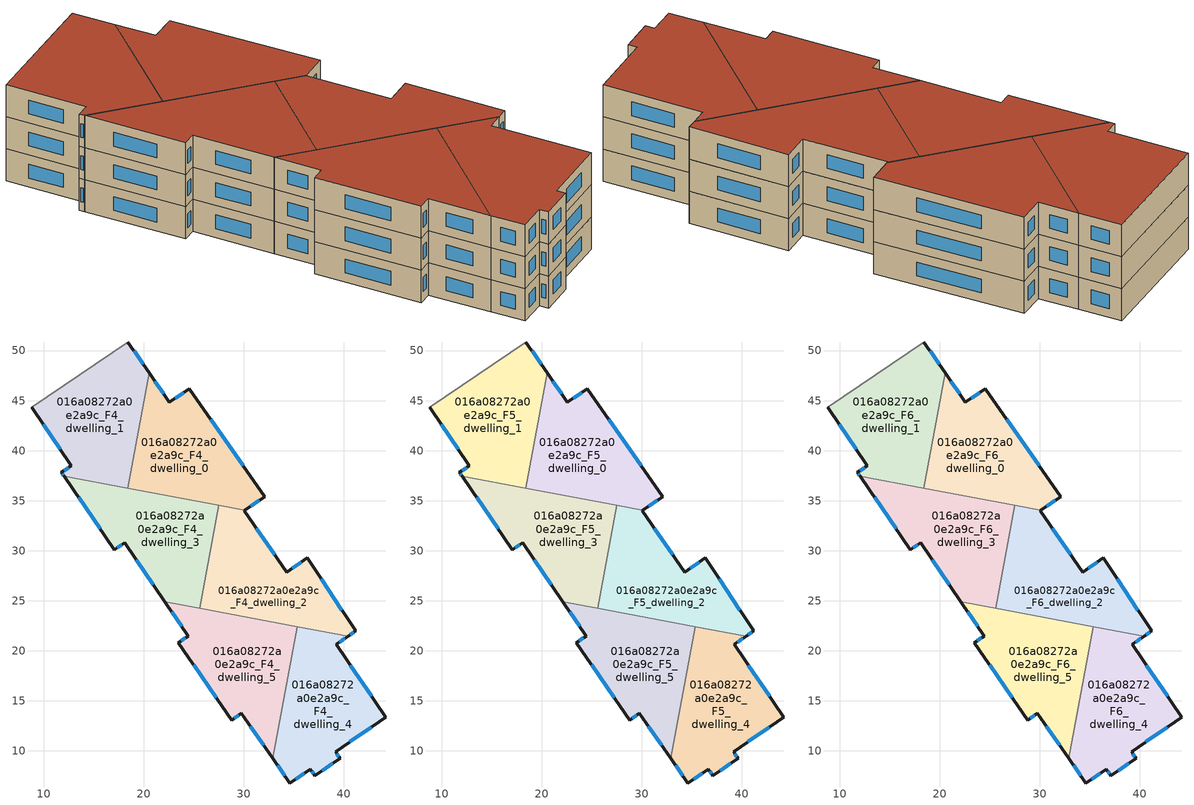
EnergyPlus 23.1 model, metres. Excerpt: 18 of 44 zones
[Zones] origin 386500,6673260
016a08272a0e2a9c_F4_dwelling_0
 floor to 016a08272a0e2a9c_F3_dwelling_0 (EU_floor_Construction): 24.55,46.2 32.1,35.42 30.11,34.04 18.38,36.24 20.54,47.77 22.56,44.84 z12
 wall outside (EU_wall_Construction): 30.11,34.04 32.1,35.42 24.55,46.2 22.56,44.84 20.54,47.77 z12:15
 wall to 016a08272a0e2a9c_F4_dwelling_1 (EU_wall_Construction): 20.54,47.77 18.38,36.24 z12:15
 wall to 016a08272a0e2a9c_F4_dwelling_3 (EU_wall_Construction): 18.38,36.24 27.51,34.53 z12:15
 wall to 016a08272a0e2a9c_F4_dwelling_2 (EU_wall_Construction): 27.51,34.53 30.11,34.04 z12:15
 window (EU_Window_Construction): 21.98,45.68 21.12,46.93 / 23.98,45.81 23.13,45.23 / 29.95,38.5 26.71,43.12 / 30.68,34.43 31.53,35.02 z12.86:14.14
016a08272a0e2a9c_F4_dwelling_1
 floor to 016a08272a0e2a9c_F3_dwelling_1 (EU_floor_Construction): 18.41,50.86 20.54,47.77 18.38,36.24 12.04,37.42 11.77,37.82 12.76,38.49 8.81,44.32 z12
 wall outside (EU_wall_Construction): 8.81,44.32 12.76,38.49 11.77,37.82 12.04,37.42 / 20.54,47.77 18.41,50.86 z12:15
 wall adiabatic (EU_wall_Construction): 18.41,50.86 8.81,44.32 z12:15
 wall to 016a08272a0e2a9c_F4_dwelling_3 (EU_wall_Construction): 12.04,37.42 18.38,36.24 z12:15
 window (EU_Window_Construction): 9.94,42.65 11.63,40.15 / 19.93,48.65 19.02,49.98 / 11.84,37.7 11.96,37.54 / 12.48,38.29 12.05,38.01 z12.86:14.14
016a08272a0e2a9c_F4_dwelling_2
 floor to 016a08272a0e2a9c_F3_dwelling_2 (EU_floor_Construction): 36.32,29.27 41.2,21.99 40.44,21.47 25.58,24.25 27.51,34.53 30.11,34.04 30.05,34 34.27,27.84 z12
 wall outside (EU_wall_Construction): 40.44,21.47 41.2,21.99 36.32,29.27 34.27,27.84 30.05,34 30.11,34.04 z12:15
 wall to 016a08272a0e2a9c_F4_dwelling_3 (EU_wall_Construction): 27.51,34.53 25.58,24.25 z12:15
 wall to 016a08272a0e2a9c_F4_dwelling_5 (EU_wall_Construction): 25.58,24.25 35.35,22.42 z12:15
 wall to 016a08272a0e2a9c_F4_dwelling_4 (EU_wall_Construction): 35.35,22.42 40.44,21.47 z12:15
 window (EU_Window_Construction): 40.66,21.62 40.98,21.84 / 33.06,29.6 31.25,32.24 / 35.74,28.86 34.86,28.25 / 39.8,24.07 37.72,27.19 z12.86:14.14
016a08272a0e2a9c_F4_dwelling_3
 floor to 016a08272a0e2a9c_F3_dwelling_3 (EU_floor_Construction): 27.51,34.53 25.58,24.25 22.1,24.9 18.07,30.8 17.07,30.11 12.04,37.42 z12
 wall outside (EU_wall_Construction): 12.04,37.42 17.07,30.11 18.07,30.8 22.1,24.9 z12:15
 wall to 016a08272a0e2a9c_F4_dwelling_5 (EU_wall_Construction): 22.1,24.9 25.58,24.25 z12:15
 window (EU_Window_Construction): 13.47,35.34 15.63,32.2 / 19.22,29.11 20.95,26.59 / 17.36,30.31 17.79,30.6 z12.86:14.14
016a08272a0e2a9c_F4_dwelling_4
 floor to 016a08272a0e2a9c_F3_dwelling_4 (EU_floor_Construction): 40.44,21.47 39.23,20.63 44.17,13.36 39.17,9.89 39.62,9.24 37.1,7.5 36.64,8.16 34.59,6.78 32.88,9.25 35.35,22.42 z12
 wall outside (EU_wall_Construction): 32.88,9.25 34.59,6.78 36.64,8.16 37.1,7.5 39.62,9.24 39.17,9.89 44.17,13.36 39.23,20.63 40.44,21.47 z12:15
 wall to 016a08272a0e2a9c_F4_dwelling_5 (EU_wall_Construction): 35.35,22.42 32.88,9.25 z12:15
 window (EU_Window_Construction): 37.82,8 38.9,8.75 / 36.77,7.97 36.97,7.69 / 35.18,7.18 36.05,7.77 / 33.37,8.55 34.1,7.49 / 39.57,20.87 40.09,21.23 / 42.76,15.44 40.64,18.55 / 40.6,10.89 42.74,12.37 / 39.49,9.43 39.3,9.71 z12.86:14.14
016a08272a0e2a9c_F4_dwelling_5
 floor to 016a08272a0e2a9c_F3_dwelling_5 (EU_floor_Construction): 35.35,22.42 32.88,9.25 29.76,13.77 28.77,13.08 23.46,20.79 24.45,21.47 22.1,24.9 z12
 wall outside (EU_wall_Construction): 22.1,24.9 24.45,21.47 23.46,20.79 28.77,13.08 29.76,13.77 32.88,9.25 z12:15
 window (EU_Window_Construction): 24.16,21.28 23.74,20.99 / 22.77,23.92 23.77,22.45 / 30.65,12.48 31.99,10.54 / 29.05,13.27 29.47,13.57 / 24.98,18.59 27.25,15.28 z12.86:14.14
016a08272a0e2a9c_F5_dwelling_0
 floor to 016a08272a0e2a9c_F4_dwelling_0 (EU_floor_Construction): 24.55,46.2 32.1,35.42 30.11,34.04 18.38,36.24 20.54,47.77 22.56,44.84 z15
 wall outside (EU_wall_Construction): 30.11,34.04 32.1,35.42 24.55,46.2 22.56,44.84 20.54,47.77 z15:18
 wall to 016a08272a0e2a9c_F5_dwelling_1 (EU_wall_Construction): 20.54,47.77 18.38,36.24 z15:18
 wall to 016a08272a0e2a9c_F5_dwelling_3 (EU_wall_Construction): 18.38,36.24 27.51,34.53 z15:18
 wall to 016a08272a0e2a9c_F5_dwelling_2 (EU_wall_Construction): 27.51,34.53 30.11,34.04 z15:18
 window (EU_Window_Construction): 21.98,45.68 21.12,46.93 / 23.98,45.81 23.13,45.23 / 29.95,38.5 26.71,43.12 / 30.68,34.43 31.53,35.02 z15.86:17.14
016a08272a0e2a9c_F5_dwelling_1
 floor to 016a08272a0e2a9c_F4_dwelling_1 (EU_floor_Construction): 18.41,50.86 20.54,47.77 18.38,36.24 12.04,37.42 11.77,37.82 12.76,38.49 8.81,44.32 z15
 wall outside (EU_wall_Construction): 8.81,44.32 12.76,38.49 11.77,37.82 12.04,37.42 / 20.54,47.77 18.41,50.86 z15:18
 wall adiabatic (EU_wall_Construction): 18.41,50.86 8.81,44.32 z15:18
 wall to 016a08272a0e2a9c_F5_dwelling_3 (EU_wall_Construction): 12.04,37.42 18.38,36.24 z15:18
 window (EU_Window_Construction): 9.94,42.65 11.63,40.15 / 19.93,48.65 19.02,49.98 / 11.84,37.7 11.96,37.54 / 12.48,38.29 12.05,38.01 z15.86:17.14
016a08272a0e2a9c_F5_dwelling_2
 floor to 016a08272a0e2a9c_F4_dwelling_2 (EU_floor_Construction): 36.32,29.27 41.2,21.99 40.44,21.47 25.58,24.25 27.51,34.53 30.11,34.04 30.05,34 34.27,27.84 z15
 wall outside (EU_wall_Construction): 40.44,21.47 41.2,21.99 36.32,29.27 34.27,27.84 30.05,34 30.11,34.04 z15:18
 wall to 016a08272a0e2a9c_F5_dwelling_3 (EU_wall_Construction): 27.51,34.53 25.58,24.25 z15:18
 wall to 016a08272a0e2a9c_F5_dwelling_5 (EU_wall_Construction): 25.58,24.25 35.35,22.42 z15:18
 wall to 016a08272a0e2a9c_F5_dwelling_4 (EU_wall_Construction): 35.35,22.42 40.44,21.47 z15:18
 window (EU_Window_Construction): 40.66,21.62 40.98,21.84 / 33.06,29.6 31.25,32.24 / 35.74,28.86 34.86,28.25 / 39.8,24.07 37.72,27.19 z15.86:17.14
016a08272a0e2a9c_F5_dwelling_3
 floor to 016a08272a0e2a9c_F4_dwelling_3 (EU_floor_Construction): 27.51,34.53 25.58,24.25 22.1,24.9 18.07,30.8 17.07,30.11 12.04,37.42 z15
 wall outside (EU_wall_Construction): 12.04,37.42 17.07,30.11 18.07,30.8 22.1,24.9 z15:18
 wall to 016a08272a0e2a9c_F5_dwelling_5 (EU_wall_Construction): 22.1,24.9 25.58,24.25 z15:18
 window (EU_Window_Construction): 13.47,35.34 15.63,32.2 / 19.22,29.11 20.95,26.59 / 17.36,30.31 17.79,30.6 z15.86:17.14
016a08272a0e2a9c_F5_dwelling_4
 floor to 016a08272a0e2a9c_F4_dwelling_4 (EU_floor_Construction): 40.44,21.47 39.23,20.63 44.17,13.36 39.17,9.89 39.62,9.24 37.1,7.5 36.64,8.16 34.59,6.78 32.88,9.25 35.35,22.42 z15
 wall outside (EU_wall_Construction): 32.88,9.25 34.59,6.78 36.64,8.16 37.1,7.5 39.62,9.24 39.17,9.89 44.17,13.36 39.23,20.63 40.44,21.47 z15:18
 wall to 016a08272a0e2a9c_F5_dwelling_5 (EU_wall_Construction): 35.35,22.42 32.88,9.25 z15:18
 window (EU_Window_Construction): 37.82,8 38.9,8.75 / 36.77,7.97 36.97,7.69 / 35.18,7.18 36.05,7.77 / 33.37,8.55 34.1,7.49 / 39.57,20.87 40.09,21.23 / 42.76,15.44 40.64,18.55 / 40.6,10.89 42.74,12.37 / 39.49,9.43 39.3,9.71 z15.86:17.14
016a08272a0e2a9c_F5_dwelling_5
 floor to 016a08272a0e2a9c_F4_dwelling_5 (EU_floor_Construction): 35.35,22.42 32.88,9.25 29.76,13.77 28.77,13.08 23.46,20.79 24.45,21.47 22.1,24.9 z15
 wall outside (EU_wall_Construction): 22.1,24.9 24.45,21.47 23.46,20.79 28.77,13.08 29.76,13.77 32.88,9.25 z15:18
 window (EU_Window_Construction): 24.16,21.28 23.74,20.99 / 22.77,23.92 23.77,22.45 / 30.65,12.48 31.99,10.54 / 29.05,13.27 29.47,13.57 / 24.98,18.59 27.25,15.28 z15.86:17.14
016a08272a0e2a9c_F6_dwelling_0
 floor to 016a08272a0e2a9c_F5_dwelling_0 (EU_floor_Construction): 24.55,46.2 32.1,35.42 30.11,34.04 18.38,36.24 20.54,47.77 22.56,44.84 z18
 wall outside (EU_wall_Construction): 30.11,34.04 32.1,35.42 24.55,46.2 22.56,44.84 20.54,47.77 z18:21
 wall to 016a08272a0e2a9c_F6_dwelling_1 (EU_wall_Construction): 20.54,47.77 18.38,36.24 z18:21
 wall to 016a08272a0e2a9c_F6_dwelling_3 (EU_wall_Construction): 18.38,36.24 27.51,34.53 z18:21
 wall to 016a08272a0e2a9c_F6_dwelling_2 (EU_wall_Construction): 27.51,34.53 30.11,34.04 z18:21
 window (EU_Window_Construction): 21.98,45.68 21.12,46.93 / 23.98,45.81 23.13,45.23 / 29.95,38.5 26.71,43.12 / 30.68,34.43 31.53,35.02 z18.86:20.14
 roof outside (EU_roof_Construction): 32.1,35.42 24.55,46.2 22.56,44.84 20.54,47.77 18.38,36.24 30.11,34.04 z21
016a08272a0e2a9c_F6_dwelling_1
 floor to 016a08272a0e2a9c_F5_dwelling_1 (EU_floor_Construction): 18.41,50.86 20.54,47.77 18.38,36.24 12.04,37.42 11.77,37.82 12.76,38.49 8.81,44.32 z18
 wall outside (EU_wall_Construction): 8.81,44.32 12.76,38.49 11.77,37.82 12.04,37.42 / 20.54,47.77 18.41,50.86 z18:21
 wall adiabatic (EU_wall_Construction): 18.41,50.86 8.81,44.32 z18:21
 wall to 016a08272a0e2a9c_F6_dwelling_3 (EU_wall_Construction): 12.04,37.42 18.38,36.24 z18:21
 window (EU_Window_Construction): 9.94,42.65 11.63,40.15 / 19.93,48.65 19.02,49.98 / 11.84,37.7 11.96,37.54 / 12.48,38.29 12.05,38.01 z18.86:20.14
 roof outside (EU_roof_Construction): 18.38,36.24 20.54,47.77 18.41,50.86 8.81,44.32 12.76,38.49 11.77,37.82 12.04,37.42 z21
016a08272a0e2a9c_F6_dwelling_2
 floor to 016a08272a0e2a9c_F5_dwelling_2 (EU_floor_Construction): 36.32,29.27 41.2,21.99 40.44,21.47 25.58,24.25 27.51,34.53 30.11,34.04 30.05,34 34.27,27.84 z18
 wall outside (EU_wall_Construction): 40.44,21.47 41.2,21.99 36.32,29.27 34.27,27.84 30.05,34 30.11,34.04 z18:21
 wall to 016a08272a0e2a9c_F6_dwelling_3 (EU_wall_Construction): 27.51,34.53 25.58,24.25 z18:21
 wall to 016a08272a0e2a9c_F6_dwelling_5 (EU_wall_Construction): 25.58,24.25 35.35,22.42 z18:21
 wall to 016a08272a0e2a9c_F6_dwelling_4 (EU_wall_Construction): 35.35,22.42 40.44,21.47 z18:21
 window (EU_Window_Construction): 40.66,21.62 40.98,21.84 / 33.06,29.6 31.25,32.24 / 35.74,28.86 34.86,28.25 / 39.8,24.07 37.72,27.19 z18.86:20.14
 roof outside (EU_roof_Construction): 41.2,21.99 36.32,29.27 34.27,27.84 30.05,34 30.11,34.04 27.51,34.53 25.58,24.25 40.44,21.47 z21
016a08272a0e2a9c_F6_dwelling_3
 floor to 016a08272a0e2a9c_F5_dwelling_3 (EU_floor_Construction): 27.51,34.53 25.58,24.25 22.1,24.9 18.07,30.8 17.07,30.11 12.04,37.42 z18
 wall outside (EU_wall_Construction): 12.04,37.42 17.07,30.11 18.07,30.8 22.1,24.9 z18:21
 wall to 016a08272a0e2a9c_F6_dwelling_5 (EU_wall_Construction): 22.1,24.9 25.58,24.25 z18:21
 window (EU_Window_Construction): 13.47,35.34 15.63,32.2 / 19.22,29.11 20.95,26.59 / 17.36,30.31 17.79,30.6 z18.86:20.14
 roof outside (EU_roof_Construction): 25.58,24.25 27.51,34.53 12.04,37.42 17.07,30.11 18.07,30.8 22.1,24.9 z21
016a08272a0e2a9c_F6_dwelling_4
 floor to 016a08272a0e2a9c_F5_dwelling_4 (EU_floor_Construction): 40.44,21.47 39.23,20.63 44.17,13.36 39.17,9.89 39.62,9.24 37.1,7.5 36.64,8.16 34.59,6.78 32.88,9.25 35.35,22.42 z18
 wall outside (EU_wall_Construction): 32.88,9.25 34.59,6.78 36.64,8.16 37.1,7.5 39.62,9.24 39.17,9.89 44.17,13.36 39.23,20.63 40.44,21.47 z18:21
 wall to 016a08272a0e2a9c_F6_dwelling_5 (EU_wall_Construction): 35.35,22.42 32.88,9.25 z18:21
 window (EU_Window_Construction): 37.82,8 38.9,8.75 / 36.77,7.97 36.97,7.69 / 35.18,7.18 36.05,7.77 / 33.37,8.55 34.1,7.49 / 39.57,20.87 40.09,21.23 / 42.76,15.44 40.64,18.55 / 40.6,10.89 42.74,12.37 / 39.49,9.43 39.3,9.71 z18.86:20.14
 roof outside (EU_roof_Construction): 39.62,9.24 39.17,9.89 44.17,13.36 39.23,20.63 40.44,21.47 35.35,22.42 32.88,9.25 34.59,6.78 36.64,8.16 37.1,7.5 z21
016a08272a0e2a9c_F6_dwelling_5
 floor to 016a08272a0e2a9c_F5_dwelling_5 (EU_floor_Construction): 35.35,22.42 32.88,9.25 29.76,13.77 28.77,13.08 23.46,20.79 24.45,21.47 22.1,24.9 z18
 wall outside (EU_wall_Construction): 22.1,24.9 24.45,21.47 23.46,20.79 28.77,13.08 29.76,13.77 32.88,9.25 z18:21
 window (EU_Window_Construction): 24.16,21.28 23.74,20.99 / 22.77,23.92 23.77,22.45 / 30.65,12.48 31.99,10.54 / 29.05,13.27 29.47,13.57 / 24.98,18.59 27.25,15.28 z18.86:20.14
 roof outside (EU_roof_Construction): 32.88,9.25 35.35,22.42 22.1,24.9 24.45,21.47 23.46,20.79 28.77,13.08 29.76,13.77 z21
[Building]
EU S2 Campaign: North Axis=0; Terrain=City; Solar Distribution=FullExterior
[Site:Location]
Helsinki-Vantaa.AP: Latitude=60.317; Longitude=24.963; Time Zone=2; Elevation=54.6
[SizingPeriod:WeatherFileDays]
AnnualSizingPeriod: Begin Month=1; Begin Day of Month=1; End Month=12; End Day of Month=31; Day of Week for Start Day=Monday; Use Weather File Daylight Saving Period=No; Use Weather File Rain and Snow Indicators=No
[MATERIAL]
EU_InternalMass_Material: Roughness=MediumRough; Thickness=0.1; Conductivity=1; Density=1800; Specific Heat=900; Thermal Absorptance=0.9; Solar Absorptance=0.7; Visible Absorptance=0.7
[MATERIAL:NOMASS] Roughness=MediumRough; Thermal Absorptance=0.9; Solar Absorptance=0.7; Visible Absorptance=0.7
Name | Thermal Resistance
EU_wall_NoMass | 2.6932
EU_roof_NoMass | 3.19818
EU_floor_NoMass | 2.22482
[WINDOWMATERIAL:SIMPLEGLAZINGSYSTEM]
EU_Window_SimpleGlazing: UFactor=2.14966; Solar Heat Gain Coefficient=0.7; Visible Transmittance=0.7
[CONSTRUCTION]
EU_wall_Construction: EU_wall_NoMass
EU_roof_Construction: EU_roof_NoMass
EU_floor_Construction: EU_floor_NoMass
EU_Window_Construction: EU_Window_SimpleGlazing
EU_InternalMass_Construction: EU_InternalMass_Material
[ZONE] Type=1; Multiplier=1; Ceiling Height=autocalculate; Floor Area=autocalculate; Part of Total Floor Area=Yes
Name | Volume
016a08272a0e2a9c_F4_dwelling_0; 016a08272a0e2a9c_F5_dwelling_0; 016a08272a0e2a9c_F6_dwelling_0 | 305.184
016a08272a0e2a9c_F4_dwelling_1; 016a08272a0e2a9c_F5_dwelling_1; 016a08272a0e2a9c_F6_dwelling_1 | 305.158
016a08272a0e2a9c_F4_dwelling_2; 016a08272a0e2a9c_F5_dwelling_2; 016a08272a0e2a9c_F6_dwelling_2 | 305.17
016a08272a0e2a9c_F4_dwelling_3; 016a08272a0e2a9c_F5_dwelling_3; 016a08272a0e2a9c_F6_dwelling_3 | 305.176
016a08272a0e2a9c_F4_dwelling_4; 016a08272a0e2a9c_F5_dwelling_4; 016a08272a0e2a9c_F6_dwelling_4 | 305.15
016a08272a0e2a9c_F4_dwelling_5; 016a08272a0e2a9c_F5_dwelling_5; 016a08272a0e2a9c_F6_dwelling_5 | 305.204
[INTERNALMASS] Construction=EU_InternalMass_Construction
Name | Zone or ZoneList | Surface Area
016a08272a0e2a9c_F4_dwelling_0_EU_InternalMass | 016a08272a0e2a9c_F4_dwelling_0 | 101.728
016a08272a0e2a9c_F4_dwelling_1_EU_InternalMass | 016a08272a0e2a9c_F4_dwelling_1 | 101.72
016a08272a0e2a9c_F4_dwelling_2_EU_InternalMass | 016a08272a0e2a9c_F4_dwelling_2 | 101.724
016a08272a0e2a9c_F4_dwelling_3_EU_InternalMass | 016a08272a0e2a9c_F4_dwelling_3 | 101.725
016a08272a0e2a9c_F4_dwelling_4_EU_InternalMass | 016a08272a0e2a9c_F4_dwelling_4 | 101.717
016a08272a0e2a9c_F4_dwelling_5_EU_InternalMass | 016a08272a0e2a9c_F4_dwelling_5 | 101.735
016a08272a0e2a9c_F5_dwelling_0_EU_InternalMass | 016a08272a0e2a9c_F5_dwelling_0 | 101.728
016a08272a0e2a9c_F5_dwelling_1_EU_InternalMass | 016a08272a0e2a9c_F5_dwelling_1 | 101.72
016a08272a0e2a9c_F5_dwelling_2_EU_InternalMass | 016a08272a0e2a9c_F5_dwelling_2 | 101.724
016a08272a0e2a9c_F5_dwelling_3_EU_InternalMass | 016a08272a0e2a9c_F5_dwelling_3 | 101.725
016a08272a0e2a9c_F5_dwelling_4_EU_InternalMass | 016a08272a0e2a9c_F5_dwelling_4 | 101.717
016a08272a0e2a9c_F5_dwelling_5_EU_InternalMass | 016a08272a0e2a9c_F5_dwelling_5 | 101.735
016a08272a0e2a9c_F6_dwelling_0_EU_InternalMass | 016a08272a0e2a9c_F6_dwelling_0 | 101.728
016a08272a0e2a9c_F6_dwelling_1_EU_InternalMass | 016a08272a0e2a9c_F6_dwelling_1 | 101.72
016a08272a0e2a9c_F6_dwelling_2_EU_InternalMass | 016a08272a0e2a9c_F6_dwelling_2 | 101.724
016a08272a0e2a9c_F6_dwelling_3_EU_InternalMass | 016a08272a0e2a9c_F6_dwelling_3 | 101.725
016a08272a0e2a9c_F6_dwelling_4_EU_InternalMass | 016a08272a0e2a9c_F6_dwelling_4 | 101.717
016a08272a0e2a9c_F6_dwelling_5_EU_InternalMass | 016a08272a0e2a9c_F6_dwelling_5 | 101.735
[OTHEREQUIPMENT] Fuel Type=Electricity; Design Level Calculation Method=Watts/Area; Power per Zone Floor Area=1; Fraction Latent=0; Fraction Radiant=0; Fraction Lost=0; Carbon Dioxide Generation Rate=0; EndUse Subcategory=EU_Step8_InternalGains
Name | Zone or ZoneList or Space or SpaceList | Schedule
EU_Step8_InternalGain_016a08272a0e2a9c_F4_dwelling_0_f000 | 016a08272a0e2a9c_F4_dwelling_0 | EU_Step8_GainSchedule_016a08272a0e2a9c_F4_dwelling_0_f000
EU_Step8_InternalGain_016a08272a0e2a9c_F4_dwelling_1_f000 | 016a08272a0e2a9c_F4_dwelling_1 | EU_Step8_GainSchedule_016a08272a0e2a9c_F4_dwelling_1_f000
EU_Step8_InternalGain_016a08272a0e2a9c_F4_dwelling_2_f000 | 016a08272a0e2a9c_F4_dwelling_2 | EU_Step8_GainSchedule_016a08272a0e2a9c_F4_dwelling_2_f000
EU_Step8_InternalGain_016a08272a0e2a9c_F4_dwelling_3_f000 | 016a08272a0e2a9c_F4_dwelling_3 | EU_Step8_GainSchedule_016a08272a0e2a9c_F4_dwelling_3_f000
EU_Step8_InternalGain_016a08272a0e2a9c_F4_dwelling_4_f000 | 016a08272a0e2a9c_F4_dwelling_4 | EU_Step8_GainSchedule_016a08272a0e2a9c_F4_dwelling_4_f000
EU_Step8_InternalGain_016a08272a0e2a9c_F4_dwelling_5_f000 | 016a08272a0e2a9c_F4_dwelling_5 | EU_Step8_GainSchedule_016a08272a0e2a9c_F4_dwelling_5_f000
EU_Step8_InternalGain_016a08272a0e2a9c_F5_dwelling_0_f000 | 016a08272a0e2a9c_F5_dwelling_0 | EU_Step8_GainSchedule_016a08272a0e2a9c_F5_dwelling_0_f000
EU_Step8_InternalGain_016a08272a0e2a9c_F5_dwelling_1_f000 | 016a08272a0e2a9c_F5_dwelling_1 | EU_Step8_GainSchedule_016a08272a0e2a9c_F5_dwelling_1_f000
EU_Step8_InternalGain_016a08272a0e2a9c_F5_dwelling_2_f000 | 016a08272a0e2a9c_F5_dwelling_2 | EU_Step8_GainSchedule_016a08272a0e2a9c_F5_dwelling_2_f000
EU_Step8_InternalGain_016a08272a0e2a9c_F5_dwelling_3_f000 | 016a08272a0e2a9c_F5_dwelling_3 | EU_Step8_GainSchedule_016a08272a0e2a9c_F5_dwelling_3_f000
EU_Step8_InternalGain_016a08272a0e2a9c_F5_dwelling_4_f000 | 016a08272a0e2a9c_F5_dwelling_4 | EU_Step8_GainSchedule_016a08272a0e2a9c_F5_dwelling_4_f000
EU_Step8_InternalGain_016a08272a0e2a9c_F5_dwelling_5_f000 | 016a08272a0e2a9c_F5_dwelling_5 | EU_Step8_GainSchedule_016a08272a0e2a9c_F5_dwelling_5_f000
EU_Step8_InternalGain_016a08272a0e2a9c_F6_dwelling_0_f000 | 016a08272a0e2a9c_F6_dwelling_0 | EU_Step8_GainSchedule_016a08272a0e2a9c_F6_dwelling_0_f000
EU_Step8_InternalGain_016a08272a0e2a9c_F6_dwelling_1_f000 | 016a08272a0e2a9c_F6_dwelling_1 | EU_Step8_GainSchedule_016a08272a0e2a9c_F6_dwelling_1_f000
EU_Step8_InternalGain_016a08272a0e2a9c_F6_dwelling_2_f000 | 016a08272a0e2a9c_F6_dwelling_2 | EU_Step8_GainSchedule_016a08272a0e2a9c_F6_dwelling_2_f000
EU_Step8_InternalGain_016a08272a0e2a9c_F6_dwelling_3_f000 | 016a08272a0e2a9c_F6_dwelling_3 | EU_Step8_GainSchedule_016a08272a0e2a9c_F6_dwelling_3_f000
EU_Step8_InternalGain_016a08272a0e2a9c_F6_dwelling_4_f000 | 016a08272a0e2a9c_F6_dwelling_4 | EU_Step8_GainSchedule_016a08272a0e2a9c_F6_dwelling_4_f000
EU_Step8_InternalGain_016a08272a0e2a9c_F6_dwelling_5_f000 | 016a08272a0e2a9c_F6_dwelling_5 | EU_Step8_GainSchedule_016a08272a0e2a9c_F6_dwelling_5_f000
[ZONEVENTILATION:DESIGNFLOWRATE] Schedule=EU_AlwaysOn; Design Flow Rate Calculation Method=AirChanges/Hour; Air Changes per Hour=0.586271; Ventilation Type=Natural; Fan Pressure Rise=0; Fan Total Efficiency=1; Constant Term Coefficient=1; Temperature Term Coefficient=0; Velocity Term Coefficient=0; Velocity Squared Term Coefficient=0; Minimum Indoor Temperature=-100; Maximum Indoor Temperature=100; Delta Temperature=-100; Minimum Outdoor Temperature=-100; Maximum Outdoor Temperature=100; Maximum Wind Speed=40
Name | Zone or ZoneList or Space or SpaceList
EU_ConstantAir_016a08272a0e2a9c_F4_dwelling_0 | 016a08272a0e2a9c_F4_dwelling_0
EU_ConstantAir_016a08272a0e2a9c_F4_dwelling_1 | 016a08272a0e2a9c_F4_dwelling_1
EU_ConstantAir_016a08272a0e2a9c_F4_dwelling_2 | 016a08272a0e2a9c_F4_dwelling_2
EU_ConstantAir_016a08272a0e2a9c_F4_dwelling_3 | 016a08272a0e2a9c_F4_dwelling_3
EU_ConstantAir_016a08272a0e2a9c_F4_dwelling_4 | 016a08272a0e2a9c_F4_dwelling_4
EU_ConstantAir_016a08272a0e2a9c_F4_dwelling_5 | 016a08272a0e2a9c_F4_dwelling_5
EU_ConstantAir_016a08272a0e2a9c_F5_dwelling_0 | 016a08272a0e2a9c_F5_dwelling_0
EU_ConstantAir_016a08272a0e2a9c_F5_dwelling_1 | 016a08272a0e2a9c_F5_dwelling_1
EU_ConstantAir_016a08272a0e2a9c_F5_dwelling_2 | 016a08272a0e2a9c_F5_dwelling_2
EU_ConstantAir_016a08272a0e2a9c_F5_dwelling_3 | 016a08272a0e2a9c_F5_dwelling_3
EU_ConstantAir_016a08272a0e2a9c_F5_dwelling_4 | 016a08272a0e2a9c_F5_dwelling_4
EU_ConstantAir_016a08272a0e2a9c_F5_dwelling_5 | 016a08272a0e2a9c_F5_dwelling_5
EU_ConstantAir_016a08272a0e2a9c_F6_dwelling_0 | 016a08272a0e2a9c_F6_dwelling_0
EU_ConstantAir_016a08272a0e2a9c_F6_dwelling_1 | 016a08272a0e2a9c_F6_dwelling_1
EU_ConstantAir_016a08272a0e2a9c_F6_dwelling_2 | 016a08272a0e2a9c_F6_dwelling_2
EU_ConstantAir_016a08272a0e2a9c_F6_dwelling_3 | 016a08272a0e2a9c_F6_dwelling_3
EU_ConstantAir_016a08272a0e2a9c_F6_dwelling_4 | 016a08272a0e2a9c_F6_dwelling_4
EU_ConstantAir_016a08272a0e2a9c_F6_dwelling_5 | 016a08272a0e2a9c_F6_dwelling_5
[HVACTEMPLATE:THERMOSTAT] Constant Heating Setpoint=20; Constant Cooling Setpoint=50
EU_HeatOnly_016a08272a0e2a9c_F4_dwelling_0; EU_HeatOnly_016a08272a0e2a9c_F4_dwelling_1; EU_HeatOnly_016a08272a0e2a9c_F4_dwelling_2; EU_HeatOnly_016a08272a0e2a9c_F4_dwelling_3; EU_HeatOnly_016a08272a0e2a9c_F4_dwelling_4; EU_HeatOnly_016a08272a0e2a9c_F4_dwelling_5; EU_HeatOnly_016a08272a0e2a9c_F5_dwelling_0; EU_HeatOnly_016a08272a0e2a9c_F5_dwelling_1; EU_HeatOnly_016a08272a0e2a9c_F5_dwelling_2; EU_HeatOnly_016a08272a0e2a9c_F5_dwelling_3; EU_HeatOnly_016a08272a0e2a9c_F5_dwelling_4; EU_HeatOnly_016a08272a0e2a9c_F5_dwelling_5; EU_HeatOnly_016a08272a0e2a9c_F6_dwelling_0; EU_HeatOnly_016a08272a0e2a9c_F6_dwelling_1; EU_HeatOnly_016a08272a0e2a9c_F6_dwelling_2; EU_HeatOnly_016a08272a0e2a9c_F6_dwelling_3; EU_HeatOnly_016a08272a0e2a9c_F6_dwelling_4; EU_HeatOnly_016a08272a0e2a9c_F6_dwelling_5
[HVACTEMPLATE:ZONE:IDEALLOADSAIRSYSTEM] System Availability Schedule=EU_AlwaysOn; Maximum Heating Supply Air Temperature=50; Minimum Cooling Supply Air Temperature=13; Maximum Heating Supply Air Humidity Ratio=0.0156; Minimum Cooling Supply Air Humidity Ratio=0.0077; Heating Limit=NoLimit; Cooling Limit=NoLimit; Heating Availability Schedule=EU_AlwaysOn; Cooling Availability Schedule=EU_CoolingOff; Dehumidification Control Type=ConstantSensibleHeatRatio; Cooling Sensible Heat Ratio=0.7; Dehumidification Setpoint=60; Humidification Control Type=None; Humidification Setpoint=30; Outdoor Air Method=None; Outdoor Air Flow Rate per Person=0.00944; Outdoor Air Flow Rate per Zone Floor Area=0; Outdoor Air Flow Rate per Zone=0; Demand Controlled Ventilation Type=None; Outdoor Air Economizer Type=NoEconomizer; Heat Recovery Type=None; Sensible Heat Recovery Effectiveness=0.7; Latent Heat Recovery Effectiveness=0.65
Name | Template Thermostat
016a08272a0e2a9c_F4_dwelling_0 | EU_HeatOnly_016a08272a0e2a9c_F4_dwelling_0
016a08272a0e2a9c_F4_dwelling_1 | EU_HeatOnly_016a08272a0e2a9c_F4_dwelling_1
016a08272a0e2a9c_F4_dwelling_2 | EU_HeatOnly_016a08272a0e2a9c_F4_dwelling_2
016a08272a0e2a9c_F4_dwelling_3 | EU_HeatOnly_016a08272a0e2a9c_F4_dwelling_3
016a08272a0e2a9c_F4_dwelling_4 | EU_HeatOnly_016a08272a0e2a9c_F4_dwelling_4
016a08272a0e2a9c_F4_dwelling_5 | EU_HeatOnly_016a08272a0e2a9c_F4_dwelling_5
016a08272a0e2a9c_F5_dwelling_0 | EU_HeatOnly_016a08272a0e2a9c_F5_dwelling_0
016a08272a0e2a9c_F5_dwelling_1 | EU_HeatOnly_016a08272a0e2a9c_F5_dwelling_1
016a08272a0e2a9c_F5_dwelling_2 | EU_HeatOnly_016a08272a0e2a9c_F5_dwelling_2
016a08272a0e2a9c_F5_dwelling_3 | EU_HeatOnly_016a08272a0e2a9c_F5_dwelling_3
016a08272a0e2a9c_F5_dwelling_4 | EU_HeatOnly_016a08272a0e2a9c_F5_dwelling_4
016a08272a0e2a9c_F5_dwelling_5 | EU_HeatOnly_016a08272a0e2a9c_F5_dwelling_5
016a08272a0e2a9c_F6_dwelling_0 | EU_HeatOnly_016a08272a0e2a9c_F6_dwelling_0
016a08272a0e2a9c_F6_dwelling_1 | EU_HeatOnly_016a08272a0e2a9c_F6_dwelling_1
016a08272a0e2a9c_F6_dwelling_2 | EU_HeatOnly_016a08272a0e2a9c_F6_dwelling_2
016a08272a0e2a9c_F6_dwelling_3 | EU_HeatOnly_016a08272a0e2a9c_F6_dwelling_3
016a08272a0e2a9c_F6_dwelling_4 | EU_HeatOnly_016a08272a0e2a9c_F6_dwelling_4
016a08272a0e2a9c_F6_dwelling_5 | EU_HeatOnly_016a08272a0e2a9c_F6_dwelling_5
[SIZING:ZONE] Zone Cooling Design Supply Air Temperature Input Method=SupplyAirTemperature; Zone Cooling Design Supply Air Temperature=13; Zone Heating Design Supply Air Temperature Input Method=SupplyAirTemperature; Zone Heating Design Supply Air Temperature=50; Zone Cooling Design Supply Air Humidity Ratio=0.008; Zone Heating Design Supply Air Humidity Ratio=0.008; Cooling Design Air Flow Method=DesignDay; Cooling Design Air Flow Rate=0; Cooling Minimum Air Flow per Zone Floor Area=0.000762; Cooling Minimum Air Flow=0; Cooling Minimum Air Flow Fraction=0.2; Heating Design Air Flow Method=DesignDay; Heating Design Air Flow Rate=0; Heating Maximum Air Flow per Zone Floor Area=0.002032; Heating Maximum Air Flow=0.141576; Heating Maximum Air Flow Fraction=0.3; Account for Dedicated Outdoor Air System=No; Dedicated Outdoor Air System Control Strategy=NeutralSupplyAir; Dedicated Outdoor Air Low Setpoint Temperature for Design=autosize; Dedicated Outdoor Air High Setpoint Temperature for Design=autosize; Zone Load Sizing Method=Sensible Load Only No Latent Load; Zone Latent Cooling Design Supply Air Humidity Ratio Input Method=HumidityRatioDifference; Zone Cooling Design Supply Air Humidity Ratio Difference=0.005; Zone Latent Heating Design Supply Air Humidity Ratio Input Method=HumidityRatioDifference; Zone Humidification Design Supply Air Humidity Ratio Difference=0.005
016a08272a0e2a9c_F4_dwelling_0; 016a08272a0e2a9c_F4_dwelling_1; 016a08272a0e2a9c_F4_dwelling_2; 016a08272a0e2a9c_F4_dwelling_3; 016a08272a0e2a9c_F4_dwelling_4; 016a08272a0e2a9c_F4_dwelling_5; 016a08272a0e2a9c_F5_dwelling_0; 016a08272a0e2a9c_F5_dwelling_1; 016a08272a0e2a9c_F5_dwelling_2; 016a08272a0e2a9c_F5_dwelling_3; 016a08272a0e2a9c_F5_dwelling_4; 016a08272a0e2a9c_F5_dwelling_5; 016a08272a0e2a9c_F6_dwelling_0; 016a08272a0e2a9c_F6_dwelling_1; 016a08272a0e2a9c_F6_dwelling_2; 016a08272a0e2a9c_F6_dwelling_3; 016a08272a0e2a9c_F6_dwelling_4; 016a08272a0e2a9c_F6_dwelling_5
[SCHEDULE:CONSTANT]
Name | Hourly Value
EU_AlwaysOn | 1
EU_CoolingOff | 0
[SCHEDULE:FILE] Column Number=1; Rows to Skip at Top=0; Number of Hours of Data=8760; Column Separator=Comma; Interpolate to Timestep=No; Minutes per Item=60; Adjust Schedule for Daylight Savings=Yes
Name | File
EU_Step8_GainSchedule_016a08272a0e2a9c_F4_dwelling_0_f000 | ../../schedules/016a08272a0e2a9c/016a08272a0e2a9c_F4_dwelling_0_f000_gain.csv
EU_Step8_GainSchedule_016a08272a0e2a9c_F4_dwelling_1_f000 | ../../schedules/016a08272a0e2a9c/016a08272a0e2a9c_F4_dwelling_1_f000_gain.csv
EU_Step8_GainSchedule_016a08272a0e2a9c_F4_dwelling_2_f000 | ../../schedules/016a08272a0e2a9c/016a08272a0e2a9c_F4_dwelling_2_f000_gain.csv
EU_Step8_GainSchedule_016a08272a0e2a9c_F4_dwelling_3_f000 | ../../schedules/016a08272a0e2a9c/016a08272a0e2a9c_F4_dwelling_3_f000_gain.csv
EU_Step8_GainSchedule_016a08272a0e2a9c_F4_dwelling_4_f000 | ../../schedules/016a08272a0e2a9c/016a08272a0e2a9c_F4_dwelling_4_f000_gain.csv
EU_Step8_GainSchedule_016a08272a0e2a9c_F4_dwelling_5_f000 | ../../schedules/016a08272a0e2a9c/016a08272a0e2a9c_F4_dwelling_5_f000_gain.csv
EU_Step8_GainSchedule_016a08272a0e2a9c_F5_dwelling_0_f000 | ../../schedules/016a08272a0e2a9c/016a08272a0e2a9c_F5_dwelling_0_f000_gain.csv
EU_Step8_GainSchedule_016a08272a0e2a9c_F5_dwelling_1_f000 | ../../schedules/016a08272a0e2a9c/016a08272a0e2a9c_F5_dwelling_1_f000_gain.csv
EU_Step8_GainSchedule_016a08272a0e2a9c_F5_dwelling_2_f000 | ../../schedules/016a08272a0e2a9c/016a08272a0e2a9c_F5_dwelling_2_f000_gain.csv
EU_Step8_GainSchedule_016a08272a0e2a9c_F5_dwelling_3_f000 | ../../schedules/016a08272a0e2a9c/016a08272a0e2a9c_F5_dwelling_3_f000_gain.csv
EU_Step8_GainSchedule_016a08272a0e2a9c_F5_dwelling_4_f000 | ../../schedules/016a08272a0e2a9c/016a08272a0e2a9c_F5_dwelling_4_f000_gain.csv
EU_Step8_GainSchedule_016a08272a0e2a9c_F5_dwelling_5_f000 | ../../schedules/016a08272a0e2a9c/016a08272a0e2a9c_F5_dwelling_5_f000_gain.csv
EU_Step8_GainSchedule_016a08272a0e2a9c_F6_dwelling_0_f000 | ../../schedules/016a08272a0e2a9c/016a08272a0e2a9c_F6_dwelling_0_f000_gain.csv
EU_Step8_GainSchedule_016a08272a0e2a9c_F6_dwelling_1_f000 | ../../schedules/016a08272a0e2a9c/016a08272a0e2a9c_F6_dwelling_1_f000_gain.csv
EU_Step8_GainSchedule_016a08272a0e2a9c_F6_dwelling_2_f000 | ../../schedules/016a08272a0e2a9c/016a08272a0e2a9c_F6_dwelling_2_f000_gain.csv
EU_Step8_GainSchedule_016a08272a0e2a9c_F6_dwelling_3_f000 | ../../schedules/016a08272a0e2a9c/016a08272a0e2a9c_F6_dwelling_3_f000_gain.csv
EU_Step8_GainSchedule_016a08272a0e2a9c_F6_dwelling_4_f000 | ../../schedules/016a08272a0e2a9c/016a08272a0e2a9c_F6_dwelling_4_f000_gain.csv
EU_Step8_GainSchedule_016a08272a0e2a9c_F6_dwelling_5_f000 | ../../schedules/016a08272a0e2a9c/016a08272a0e2a9c_F6_dwelling_5_f000_gain.csv
